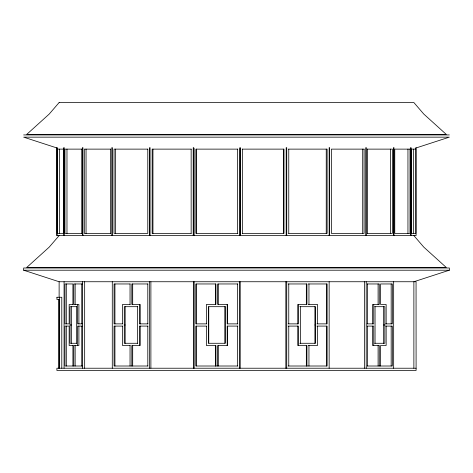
<?xml version="1.0" encoding="UTF-8"?>
<svg xmlns="http://www.w3.org/2000/svg" width="473" height="473" viewBox="0 0 473 473"><rect width="100%" height="100%" fill="white"/><g stroke="black" fill="none" stroke-linecap="round" stroke-linejoin="round"><path stroke-width="0.71" d="M59.125 235.613L49.192 247.143L26.701 267.493L446.299 267.493L423.808 247.143L413.875 235.613M415.264 148.232L449.35 137.152L23.65 137.152L57.736 148.232M416.098 368.225L56.902 368.225L56.902 370.448L416.098 370.448L416.057 281.742L59.125 281.742L23.65 270.207L23.65 267.99L449.35 267.99L449.35 270.207L413.875 281.742L413.875 368.225M23.65 134.935L449.35 134.935M63.654 149.125L57.268 149.125L57.268 233.396L63.654 233.396M82.314 149.125L64.949 149.125L64.949 233.396L82.314 233.396M110.753 149.125L84.318 149.125L84.318 233.396L110.753 233.396M191.228 149.125L152.152 149.125L152.152 233.396L191.228 233.396M237.854 149.125L195.988 149.125L195.988 233.396L237.854 233.396M242.247 149.125L283.983 149.125L283.983 233.396L242.247 233.396M288.613 149.125L327.127 149.125L327.127 233.396L288.613 233.396M367.214 149.125L392.359 149.125L392.359 233.396L367.214 233.396M410.984 149.125L415.832 149.125L415.832 233.396L410.984 233.396M56.931 235.613L56.931 147.641L56.92 235.613L416.08 235.613L416.069 147.641M23.65 270.207L449.35 270.207M82.379 283.96L73.806 283.96L73.806 304.47L78.902 304.47L78.902 323.875M130.181 283.96L114.07 283.96L114.07 323.875L122.667 323.875M147.943 283.96L131.831 283.96L131.831 304.47L140.233 304.47L140.233 323.875M237.771 283.96L217.899 283.96L217.899 304.47L227.365 304.47L227.365 323.875M288.169 283.96L306.924 283.96L306.924 304.47L297.759 304.47L297.759 323.875M308.366 283.96L327.121 283.96L327.121 323.875L316.94 323.875M367.083 283.96L379.281 283.96L379.281 304.47L372.553 304.47L372.553 323.875M56.937 297.263L61.792 297.263L61.792 368.225M73.002 304.47L69.159 304.47L69.159 323.875L64.961 323.875L64.961 283.96L72.913 283.96L72.913 304.47M130.223 304.47L122.501 304.47L122.501 323.875M308.366 304.47L317.531 304.47L317.531 323.875M76.685 306.687L70.051 306.687L70.051 343.28L76.685 343.28M137.708 306.687L124.287 306.687L124.287 343.28L137.708 343.28M299.793 306.687L315.497 306.687L315.497 343.28L299.793 343.28M374.569 306.687L384.827 306.687L384.827 343.28L374.569 343.28M82.403 323.875L77.56 323.875L77.56 304.47M147.966 323.875L139.369 323.875L139.369 304.47M206.553 323.875L195.988 323.875L195.988 283.96L215.859 283.96L215.859 304.47L206.394 304.47L206.394 323.875M237.771 323.875L227.2 323.875L227.2 304.47M288.169 323.875L298.351 323.875L298.351 304.47M367.036 323.875L373.735 323.875L373.735 304.47M385.655 323.875L392.348 323.875L392.348 283.96L380.594 283.96L380.594 304.47L386.145 304.47L386.145 323.875M70.051 324.986L71.393 324.986M124.287 324.986L125.156 324.986M314.912 324.986L315.497 324.986M383.65 324.986L384.827 324.986M82.403 326.092L77.56 326.092L77.56 345.497M122.667 326.092L114.07 326.092L114.07 366.007L147.943 366.007M147.966 326.092L139.369 326.092L139.369 345.497M206.553 326.092L195.988 326.092L195.988 366.007L237.771 366.007M237.771 326.092L227.2 326.092L227.2 345.497M288.169 326.092L298.351 326.092L298.351 345.497M316.94 326.092L327.121 326.092L327.121 366.007L288.169 366.007M367.036 326.092L373.735 326.092L373.735 345.497M385.655 326.092L392.348 326.092L392.348 366.007L367.083 366.007M73.002 345.497L69.159 345.497L69.159 326.092L64.961 326.092L64.961 366.007L82.379 366.007M130.223 345.497L122.501 345.497L122.501 326.092M308.366 345.497L317.531 345.497L317.531 326.092M413.633 149.125L413.633 233.396M411.203 149.125L411.203 233.396M410.954 147.641L410.954 235.613M410.818 147.641L410.818 235.613M407.945 149.125L407.945 233.396M393.956 147.641L393.956 235.613M393.678 147.641L393.678 235.613M393.666 281.742L393.666 368.225M391.171 283.96L391.171 323.875M391.171 326.092L391.171 366.007M390.574 149.125L390.574 233.396M386.145 326.092L386.145 345.497L380.594 345.497L380.594 366.007M383.65 306.687L383.65 343.28M379.281 366.007L379.281 345.497L372.553 345.497L372.553 326.092M378.098 283.96L378.098 304.47M378.098 345.497L378.098 366.007M375.048 306.687L375.048 343.28M367.539 149.125L367.539 233.396M367.527 283.96L367.527 323.875M367.527 326.092L367.527 366.007M366.226 147.641L366.226 235.613M366.214 281.742L366.214 368.225M365.824 147.641L365.824 235.613M364.435 281.742L364.435 368.225M362.708 149.125L362.708 233.396M329.651 147.641L329.651 235.613M329.155 147.641L329.155 235.613M329.149 281.742L329.149 368.225M326.53 283.96L326.53 323.875M326.53 326.092L326.53 366.007M326.234 149.125L326.234 233.396M314.912 306.687L314.912 343.28M308.952 283.96L308.952 304.47M308.952 345.497L308.952 366.007M306.924 366.007L306.924 345.497L297.759 345.497L297.759 326.092M306.333 283.96L306.333 304.47M306.333 345.497L306.333 366.007M300.379 306.687L300.379 343.28M288.761 149.125L288.761 233.396M288.761 283.96L288.761 323.875M288.761 326.092L288.761 366.007M286.733 147.641L286.733 235.613M286.727 281.742L286.727 368.225M286.177 147.641L286.177 235.613M285.84 281.742L285.84 368.225M283.652 149.125L283.652 233.396M242.584 149.125L242.584 233.396M240.39 147.641L240.39 235.613M240.053 148.374L240.053 235.613M240.053 281.742L240.053 368.225M239.811 147.641L239.811 235.613M239.811 281.742L239.811 368.225M237.606 149.125L237.606 233.396M237.606 283.96L237.606 323.875M237.606 326.092L237.606 366.007M227.365 326.092L227.365 345.497L217.899 345.497L217.899 366.007M225 306.687L225 343.28M218.059 283.96L218.059 304.47M218.059 345.497L218.059 366.007M215.859 366.007L215.859 345.497L206.394 345.497L206.394 326.092M215.694 283.96L215.694 304.47M215.694 345.497L215.694 366.007M208.759 306.687L208.759 343.28M196.23 149.125L196.23 233.396M196.147 283.96L196.147 323.875M196.147 326.092L196.147 366.007M194.025 148.374L194.025 235.613M194.025 281.742L194.025 368.225M193.782 147.641L193.782 235.613M193.782 281.742L193.782 368.225M193.221 147.641L193.221 235.613M191.151 149.125L191.151 233.396M152.956 149.125L152.956 233.396M150.893 281.742L150.893 368.225M150.083 147.641L150.083 235.613M149.574 147.641L149.574 235.613M149.586 281.742L149.586 368.225M147.801 283.96L147.801 323.875M147.801 326.092L147.801 366.007M140.233 326.092L140.233 345.497L131.831 345.497L131.831 366.007M137.584 306.687L137.584 343.28M132.694 283.96L132.694 304.47M132.694 345.497L132.694 366.007M130.04 283.96L130.04 304.47M130.04 345.497L130.04 366.007M125.156 306.687L125.156 343.28M115.377 149.125L115.377 233.396M114.939 283.96L114.939 323.875M114.939 326.092L114.939 366.007M112.278 147.641L112.278 235.613M112.284 281.742L112.284 368.225M111.859 147.641L111.859 235.613M110.475 149.125L110.475 233.396M86.051 149.125L86.051 233.396M84.667 281.742L84.667 368.225M82.935 147.641L82.935 235.613M82.645 281.742L82.645 368.225M82.633 147.641L82.633 235.613M81.758 283.96L81.758 323.875M81.758 326.092L81.758 366.007M81.746 149.125L81.746 233.396M78.902 326.092L78.902 345.497L73.806 345.497L73.806 366.007M76.667 306.687L76.667 343.28M75.148 283.96L75.148 304.47M75.148 345.497L75.148 366.007M72.913 345.497L72.913 366.007M71.393 306.687L71.393 343.28M66.977 149.125L66.977 233.396M66.303 283.96L66.303 323.875M66.303 326.092L66.303 366.007M64.056 147.641L64.056 235.613M64.068 281.742L64.068 368.225M63.896 147.641L63.896 235.613M63.565 149.125L63.565 233.396M59.616 297.263L59.616 368.225M59.456 149.125L59.456 233.396M59.279 368.225L59.279 299.48L56.937 299.48L56.943 297.263M59.125 281.742L59.125 297.263M58.652 299.48L58.652 368.225M59.125 102.552L49.192 114.088L26.701 134.433L446.299 134.433L423.808 114.088L413.875 102.552L59.125 102.552M147.789 149.125L114.064 149.125L114.064 233.396L147.789 233.396L147.789 149.125M364.092 149.125L331.384 149.125L331.384 233.396L364.092 233.396L364.092 149.125M410.008 149.125L394.76 149.125L394.76 233.396L410.008 233.396L410.008 149.125M225.16 306.687L208.599 306.687L208.599 343.28L225.16 343.28L225.16 306.687"/></g></svg>
